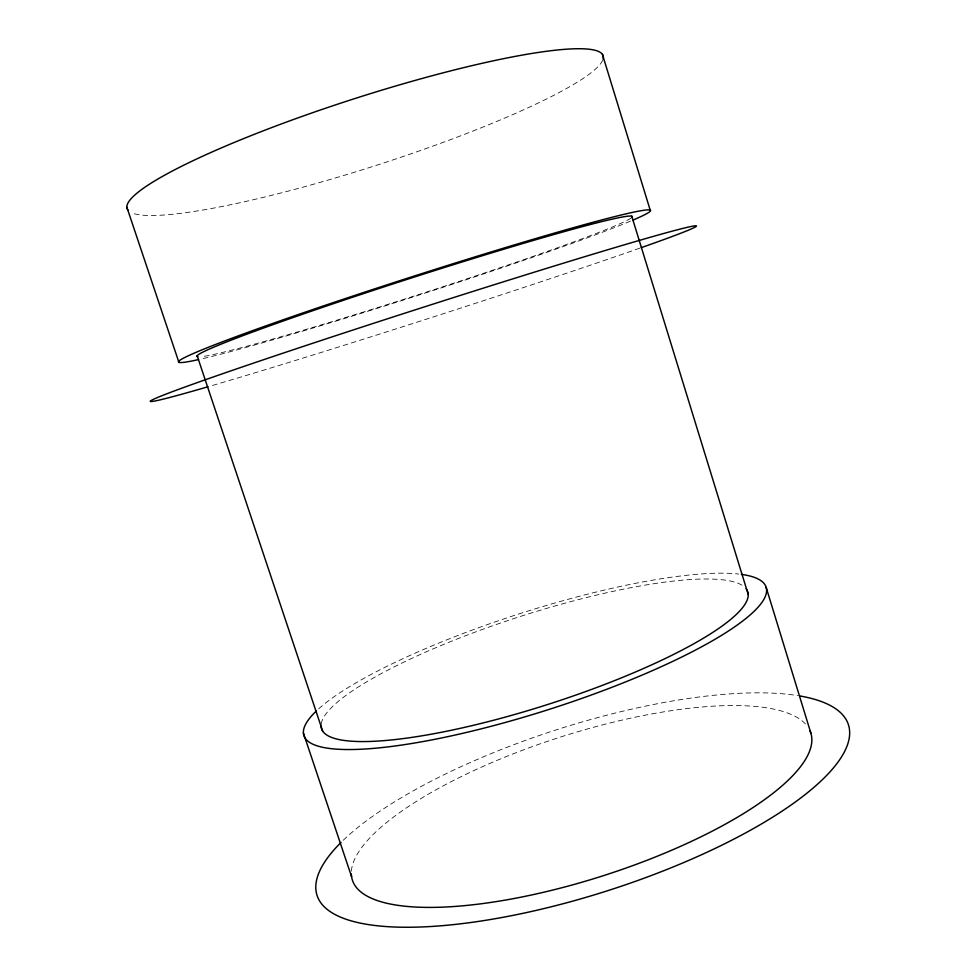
<?xml version="1.0" encoding="UTF-8"?>
<svg xmlns="http://www.w3.org/2000/svg" width="976" height="976" viewBox="0 0 976 976"><rect width="100%" height="100%" fill="white"/><g stroke="black" fill="none" stroke-linecap="round" stroke-linejoin="round"><path stroke-width="0.73" stroke-dasharray="4.88 3.66" d="M343.21 840.287A279.051 84.424 -17.8 0 1 798.319 695.705M351.384 871.117A240.73 72.553 -17.8 0 1 557.32 738.063A240.73 72.553 -17.8 0 1 805.444 723.96M639.853 248.136A286.944 6.149 -17.8 0 1 209.45 386.337M321.202 723.875A223.833 46.092 -17.8 0 1 515.206 618.125A223.833 46.092 -17.8 0 1 743.151 585.978M630.972 218.099A228.555 9.004 -17.8 0 1 426.927 291.922A228.555 9.004 -17.8 0 1 202.288 356.557M602.704 60.109A249.966 35.087 -17.8 0 1 379.091 164.456A249.966 35.087 -17.8 0 1 131.089 212.548M630.435 221.174A247.855 9.784 -17.8 0 1 416.105 295.984A247.855 9.784 -17.8 0 1 199.934 359.266M318.676 708.82A242.719 50.057 -17.8 0 1 519.879 613.636A242.719 50.057 -17.8 0 1 738.686 574.047"/><path stroke-width="1.46" d="M303.426 733.159L351.592 876.716M126.831 207.156L178.632 361.535M197.152 355.74L322.641 731.048M631.753 216.196L748.226 594.494M766.172 587.442L810.946 733.391M602.424 54.388L650.187 210.108M799.783 695.949A279.051 84.424 -17.8 0 1 772.65 817.18A279.051 84.424 -17.8 0 1 430.05 926.553A279.051 84.424 -17.8 0 1 341.051 842.398M810.007 730.817A240.73 72.553 -17.8 0 1 597.544 877.522A240.73 72.553 -17.8 0 1 351.323 873.959M208.022 386.752A286.944 6.149 -17.8 0 1 237.192 368.696A286.944 6.149 -17.8 0 1 606.438 250.137A286.944 6.149 -17.8 0 1 641.256 247.648M746.128 588.784A223.833 46.092 -17.8 0 1 548.549 704.221A223.833 46.092 -17.8 0 1 321.067 725.168M197.896 356.752A228.555 9.004 -17.8 0 1 411.665 277.916A228.555 9.004 -17.8 0 1 631.789 217.428M128.137 210.389A249.966 35.087 -17.8 0 1 358.033 97.539A249.966 35.087 -17.8 0 1 603.07 59.048M198.604 359.571A247.855 9.784 -17.8 0 1 411.36 276.952A247.855 9.784 -17.8 0 1 632.985 220.088M741.37 574.376A242.719 50.057 -17.8 0 1 550.415 708.979A242.719 50.057 -17.8 0 1 316.468 710.857"/></g></svg>
